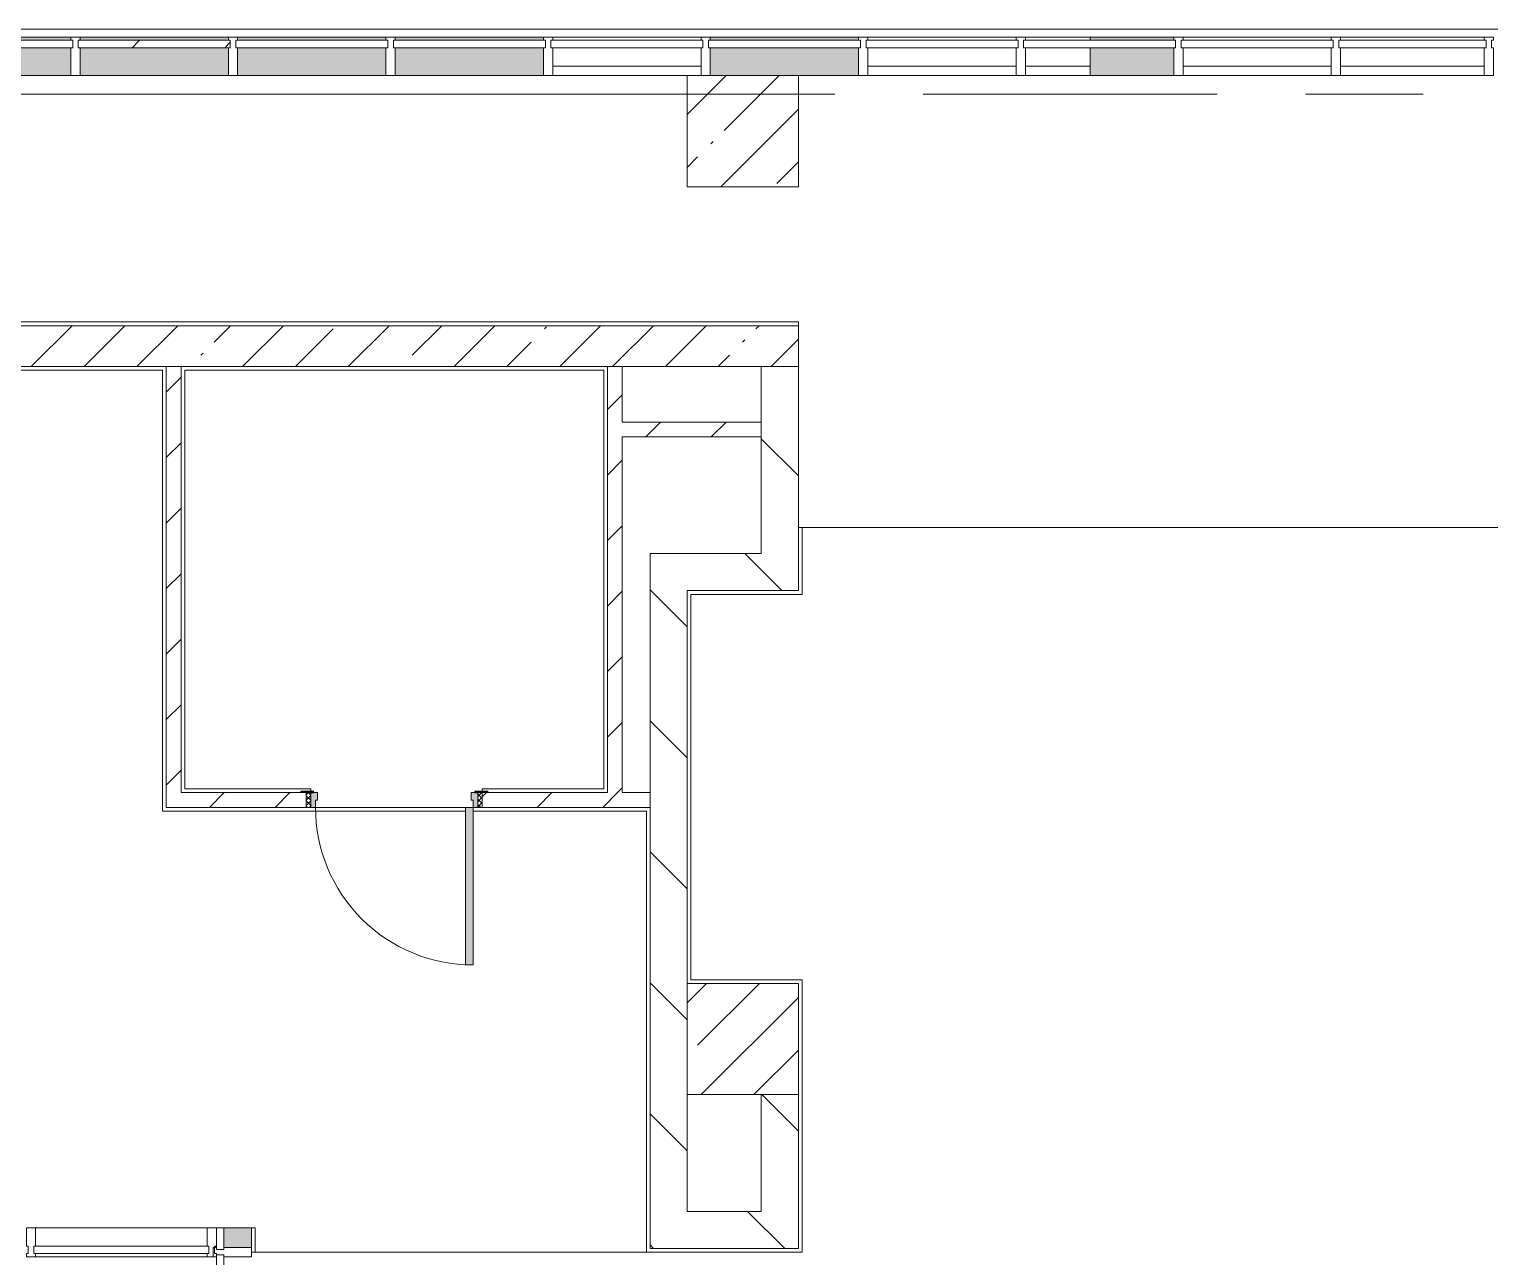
# Model space of a CAD drawing. Header units: millimetres. Extents: x 81368 to 286493, y -8553 to 29000.
# Drawn here: x 165043 to 172923, y 20725 to 27350 of the extents above; entities that cross this region are included whole.
import ezdxf

# ---------------------------------------------------------------- set-up
doc = ezdxf.new("R2010")
doc.units = ezdxf.units.MM
doc.linetypes.add('Осевая', pattern=[3175, 635, -476.25, 1587.5, -476.25])
for name, color, linetype, lineweight, true_color in [('A-DETL-GENF-7', 7, 'Continuous', 5, 0xaaaaaa), ('A-DETL-GENF-8', 7, 'Continuous', 5, 0xe2e2e2), ('A-DOOR-5', 7, 'Continuous', 5, 0xe2e2e2), ('A-DOOR-6', 7, 'Continuous', 5, 0xaaaaaa), ('A-DOOR-FRAM-4', 7, 'Continuous', 5, 0xe2e2e2), ('A-DOOR-FRAM-5', 7, 'Continuous', 5, 0xaaaaaa), ('A-FLOR-3', 7, 'Continuous', 5, 0xaaaaaa), ('A-GLAZ-CWMG-3', 7, 'Continuous', 5, 0x383e42)]:
    doc.layers.add(name, color=color, linetype=linetype, lineweight=lineweight, true_color=true_color)
for name, color, linetype, lineweight in [('A-GLAZ-CURT-1', 7, 'Continuous', 5), ('A-GLAZ-CWMG-2', 7, 'Continuous', 5), ('A-WALL', 7, 'Continuous', 9), ('A-WALL-6', 7, 'Continuous', 5), ('I-WALL-6', 7, 'Continuous', 5), ('S-COLS-1', 7, 'Continuous', 5), ('Оси', 7, 'Continuous', 9), ('Оси-2', 7, 'Осевая', 9)]:
    doc.layers.add(name, color=color, linetype=linetype, lineweight=lineweight)
pattern_1 = [(45, (159482.88, 0), (-176.7767, 176.7767), [])]
pattern_2 = [(135, (159482.9, 0), (-353.553, -353.553), [])]

# ---------------------------------------------------------------- blocks, each defined once
blk = doc.blocks.new('Системная панель - Стекло - 40мм-22856067-1_2_3_птичка')
at = {"layer": 'A-GLAZ-CURT-1'}
h = blk.add_hatch(dxfattribs=at)
h.set_pattern_fill('FP_107', color=256, style=0, pattern_type=2)
h.set_pattern_definition([(45, (-9285, -26790), (-1414.21, 1414.21), [1000, -3000]), (45, (-10285, -27290), (-1414.21, 1414.21), [3000, -1000]), (45, (-8285, -27790), (-1414.21, 1414.21), [1000, -3000])])
h.paths.add_polyline_path([(386, -40), (410, -40), (410, 0), (-410, 0), (-410, -40), (-400, -40)])
for p, q in [((410, 0), (-410, 0)), ((-410, 0), (-410, -40)), ((-410, -40), (410, -40)), ((410, -40), (410, 0))]:
    blk.add_line(p, q, dxfattribs=at)
blk = doc.blocks.new('Системная панель - Стекло - 40мм-V58-1_2_3_птичка')
at = {"layer": 'A-GLAZ-CURT-1'}
for p, q in [((410, 0), (-410, 0)), ((-410, 0), (-410, -40)), ((-410, -40), (410, -40)), ((410, -40), (410, 0))]:
    blk.add_line(p, q, dxfattribs=at)
blk = doc.blocks.new('Системная панель - Стекло - 40мм-22856068-1_2_3_птичка')
at = {"layer": 'A-GLAZ-CURT-1'}
h = blk.add_hatch(dxfattribs=at)
h.set_pattern_fill('FP_108', color=256, style=0, pattern_type=2)
h.set_pattern_definition([(45, (-11835.1, -26790), (-1414.21, 1414.21), [1000, -3000]), (45, (-12835.1, -27290), (-1414.21, 1414.21), [3000, -1000]), (45, (-10835.1, -27790), (-1414.21, 1414.21), [1000, -3000])])
h.paths.add_polyline_path([(400.1, -40), (410.1, -40), (410.1, 0), (-410.1, 0), (-410.1, -40), (-50.1, -40)])
for p, q in [((410.1, 0), (-410.1, 0)), ((-410.1, 0), (-410.1, -40)), ((-410.1, -40), (410.1, -40)), ((410.1, -40), (410.1, 0))]:
    blk.add_line(p, q, dxfattribs=at)
blk = doc.blocks.new('Системная панель - Стекло - 40мм-V59-1_2_3_птичка')
at = {"layer": 'A-GLAZ-CURT-1'}
for p, q in [((410, 0), (-410, 0)), ((-410, 0), (-410, -40)), ((-410, -40), (410, -40)), ((410, -40), (410, 0))]:
    blk.add_line(p, q, dxfattribs=at)
blk = doc.blocks.new('Системная панель - Стекло - 40мм-V60-1_2_3_птичка')
at = {"layer": 'A-GLAZ-CURT-1'}
for p, q in [((397.5, 0), (-397.5, 0)), ((-397.5, 0), (-397.5, -40)), ((397.5, -40), (397.5, 0)), ((-397.5, -40), (397.5, -40))]:
    blk.add_line(p, q, dxfattribs=at)
blk = doc.blocks.new('Прямоугольный импост - Импост структурный с накладкой - 160мм-20149069-1_2_3_птичка')
at = {"layer": 'A-GLAZ-CWMG-2'}
for p, q in [((9185, 27307), (8385, 27307)), ((9185, 27150), (8385, 27150))]:
    blk.add_line(p, q, dxfattribs=at)
blk = doc.blocks.new('Прямоугольный импост - Импост структурный с накладкой - 160мм-23251633-1_2_3_птичка')
at = {"layer": 'A-GLAZ-CWMG-2'}
for p, q in [((11285, 27307), (10935, 27307)), ((11285, 27307), (11285, 27290)), ((11285, 27250), (11285, 27150)), ((11285, 27150), (10935, 27150))]:
    blk.add_line(p, q, dxfattribs=at)
blk = doc.blocks.new('Прямоугольный импост - Импост структурный с накладкой - 190мм-23251634-1_2_3_птичка')
at = {"layer": 'A-GLAZ-CWMG-3'}
for points in [[(11735.3, 27290), (11735.3, 27307), (11285, 27307), (11285, 27290)], [(11735.3, 27100), (11735.3, 27250), (11285, 27250), (11285, 27100)]]:
    blk.add_hatch(color=256, dxfattribs=at).paths.add_polyline_path(points)
at = {"layer": 'A-GLAZ-CWMG-2'}
for p, q in [((11285, 27290), (11285, 27307)), ((11735.3, 27307), (11285, 27307)), ((11285, 27100), (11285, 27250)), ((11735.3, 27100), (11285, 27100))]:
    blk.add_line(p, q, dxfattribs=at)
blk = doc.blocks.new('Прямоугольный импост - Импост структурный с накладкой - 160мм-22794257-1_2_3_птичка')
at = {"layer": 'A-GLAZ-CWMG-2'}
for p, q in [((4935, 27307), (4160, 27307)), ((4935, 27150), (4160, 27150))]:
    blk.add_line(p, q, dxfattribs=at)
blk = doc.blocks.new('Прямоугольный импост - Импост структурный с накладкой - 190мм-20153711-1_2_3_птичка')
at = {"layer": 'A-GLAZ-CWMG-2'}
for p, q in [((-50, 40), (-50, 190)), ((-50, 190), (0, 190)), ((0, 190), (0, 40)), ((-40, 40), (-50, 40)), ((-50, -17), (-50, 0)), ((-50, 0), (-40, 0)), ((-40, 0), (-40, 40)), ((-10, 40), (-10, 0)), ((0, 40), (-10, 40)), ((-10, 0), (0, 0)), ((0, 0), (0, -17)), ((0, -17), (-50, -17))]:
    blk.add_line(p, q, dxfattribs=at)
blk = doc.blocks.new('Прямоугольный импост - Импост структурный с накладкой - 190мм-20153693-1_2_3_птичка')
at = {"layer": 'A-GLAZ-CWMG-2'}
for p, q in [((-25, 40), (-25, 190)), ((-25, 190), (25, 190)), ((25, 190), (25, 40)), ((-15, 40), (-25, 40)), ((-25, -17), (-25, 0)), ((-25, 0), (-15, 0)), ((-15, 0), (-15, 40)), ((15, 40), (15, 0)), ((25, 40), (15, 40)), ((15, 0), (25, 0)), ((25, 0), (25, -17)), ((25, -17), (-25, -17))]:
    blk.add_line(p, q, dxfattribs=at)
blk = doc.blocks.new('Прямоугольный импост - Импост структурный с накладкой - 160мм-19877844-1_2_3_птичка')
at = {"layer": 'A-GLAZ-CWMG-2'}
for p, q in [((-50, 0), (-50, 17)), ((-50, 17), (0, 17)), ((-40, 0), (-50, 0)), ((-40, -40), (-40, 0)), ((0, 0), (-10, 0)), ((-10, 0), (-10, -40)), ((0, 7), (0, 0)), ((-50, -140), (-50, -40)), ((-50, -40), (-40, -40)), ((-10, -40), (0, -40)), ((0, -40), (0, -140)), ((0, -140), (-50, -140))]:
    blk.add_line(p, q, dxfattribs=at)
blk = doc.blocks.new('Прямоугольный импост - Импост структурный с накладкой - 190мм-24242608-1_2_3_птичка')
at = {"layer": 'A-GLAZ-CWMG-3'}
for points in [[(6610, 20775), (6760, 20775), (6760, 20882), (6610, 20882)], [(6570, 20775), (6570, 20782), (6560, 20782), (6560, 20775)]]:
    blk.add_hatch(color=256, dxfattribs=at).paths.add_polyline_path(points)
at = {"layer": 'A-GLAZ-CWMG-2'}
for p in [(6610, 20882), (6760, 20775)]:
    blk.add_line(p, (6760, 20882), dxfattribs=at)
blk = doc.blocks.new('Системная панель - Стекло - 40мм-V84-1_2_3_птичка')
at = {"layer": 'A-GLAZ-CURT-1'}
for p, q in [((410, 0), (-410, 0)), ((-410, 0), (-410, -40)), ((-410, -40), (410, -40)), ((410, -40), (410, 0))]:
    blk.add_line(p, q, dxfattribs=at)
blk = doc.blocks.new('Прямоугольный импост - Импост структурный с накладкой - 190мм-23186023-1_2_3_птичка')
at = {"layer": 'A-GLAZ-CWMG-3'}
for points in [[(10035, 27290), (10035, 27307), (9235, 27307), (9235, 27290)], [(9235, 27100), (10035, 27100), (10035, 27250), (9235, 27250), (9235, 27150)]]:
    blk.add_hatch(color=256, dxfattribs=at).paths.add_polyline_path(points)
at = {"layer": 'A-GLAZ-CWMG-2'}
for p, q in [((10035, 27307), (9235, 27307)), ((10035, 27100), (9710, 27100))]:
    blk.add_line(p, q, dxfattribs=at)
blk = doc.blocks.new('Прямоугольный импост - Импост структурный с накладкой - 190мм-V85-1_2_3_птичка')
at = {"layer": 'A-GLAZ-CWMG-2'}
for p, q in [((-25, 40), (-25, 190)), ((25, 190), (25, 40)), ((-15, 40), (-25, 40)), ((-25, -17), (-25, 0)), ((-25, 0), (-15, 0)), ((-15, 0), (-15, 40)), ((15, 40), (15, 0)), ((25, 40), (15, 40)), ((15, 0), (25, 0)), ((25, 0), (25, -17)), ((25, -17), (-25, -17))]:
    blk.add_line(p, q, dxfattribs=at)
blk = doc.blocks.new('Системная панель - Стекло - 40мм-V86-1_2_3_птичка')
at = {"layer": 'A-GLAZ-CURT-1'}
for p, q in [((410, 0), (-410, 0)), ((-410, 0), (-410, -40)), ((-410, -40), (410, -40)), ((410, -40), (410, 0))]:
    blk.add_line(p, q, dxfattribs=at)
blk = doc.blocks.new('Прямоугольный импост - Импост структурный с накладкой - 190мм-V87-1_2_3_птичка')
at = {"layer": 'A-GLAZ-CWMG-3'}
for points in [[(8241.5, 27290), (8335, 27290), (8335, 27307), (7535, 27307), (7535, 27290)], [(8241.5, 27100), (8335, 27100), (8335, 27250), (7535, 27250), (7535, 27100)]]:
    blk.add_hatch(color=256, dxfattribs=at).paths.add_polyline_path(points)
at = {"layer": 'A-GLAZ-CWMG-2'}
for p, q in [((8335, 27307), (7535, 27307)), ((8335, 27100), (7535, 27100))]:
    blk.add_line(p, q, dxfattribs=at)
blk = doc.blocks.new('Системная панель - Стекло - 40мм-V123-1_2_3_птичка')
at = {"layer": 'A-GLAZ-CURT-1'}
for p, q in [((410, 0), (-410, 0)), ((-410, 0), (-410, -40)), ((-410, -40), (410, -40)), ((410, -40), (410, 0))]:
    blk.add_line(p, q, dxfattribs=at)
blk = doc.blocks.new('Системная панель - Стекло - 40мм-V124-1_2_3_птичка')
at = {"layer": 'A-GLAZ-CURT-1'}
for p, q in [((410, 0), (-410, 0)), ((-410, 0), (-410, -40)), ((-410, -40), (410, -40)), ((410, -40), (410, 0))]:
    blk.add_line(p, q, dxfattribs=at)
blk = doc.blocks.new('110_Дверь_СКБ_1Ст_Внутренняя1 - Д-8т 950x2100h_СУ-31746493-1_2_3_птичка')
at = {"layer": 'A-DOOR-5'}
h = blk.add_hatch(color=256, dxfattribs=at)
h.paths.add_polyline_path([(-412.5, 40), (-437.5, 40), (-437.5, -40), (-402.5, -40), (-402.5, 0), (-412.5, 0)])
h.paths.add_polyline_path([(437.5, 40), (437.5, 0), (427.5, 0), (427.5, -40), (462.5, -40), (462.5, 40)])
at = {"layer": 'A-DOOR-6'}
h = blk.add_hatch(dxfattribs=at)
h.set_pattern_fill('FP_8', color=256, style=0, pattern_type=2)
h.set_pattern_definition([(135, (1826.41, 104.685), (-14.14214, -14.14214), []), (225, (1826.41, 104.685), (14.14214, -14.14214), [])])
h.paths.add_polyline_path([(462.5, 40), (462.5, -40), (487.5, -40), (487.5, 40)])
at = {"layer": 'A-DOOR-FRAM-4'}
for points in [[(-412.5, 890), (-412.5, 40), (-372.5, 40), (-372.5, 890)], [(-462.5, -40), (-492.5, -40), (-492.5, -48), (-422.5, -48), (-422.5, -40), (-456.7, -40)], [(456.5, -40), (447.5, -40), (447.5, -48), (517.5, -48), (517.5, -40), (462.5, -40)]]:
    blk.add_hatch(color=256, dxfattribs=at).paths.add_polyline_path(points)
at = {"layer": 'A-DOOR-FRAM-5'}
h = blk.add_hatch(dxfattribs=at)
h.set_pattern_fill('FP_9', color=256, style=0, pattern_type=2)
h.set_pattern_definition([(45, (-296.384, 104.685), (-14.1421, 14.1421), []), (135, (-296.384, 104.685), (-14.1421, -14.1421), [])])
h.paths.add_polyline_path([(-462.5, 40), (-456.7, -40), (-437.5, -40), (-437.5, 40)])
at = {"layer": 'A-DOOR-6'}
for p, q in [((-412.5, 890), (-412.5, 40)), ((-372.5, 890), (-412.5, 890)), ((-372.5, 40), (-372.5, 890)), ((-412.5, 40), (-372.5, 40))]:
    blk.add_line(p, q, dxfattribs=at)
blk.add_arc((-412.5, 40), 850, 360, 90, dxfattribs=at)
at = {"layer": 'A-DOOR-FRAM-5'}
for p, q in [((-437.5, 40), (-462.5, 40)), ((-462.5, 40), (-462.5, -40)), ((-412.5, 40), (-437.5, 40)), ((-437.5, 40), (-437.5, -40)), ((-437.5, -40), (-437.5, 40)), ((-412.5, 0), (-412.5, 40)), ((-402.5, 0), (-412.5, 0)), ((-402.5, -40), (-402.5, 0)), ((437.5, 0), (427.5, 0)), ((427.5, 0), (427.5, -40)), ((437.5, 40), (437.5, 0)), ((462.5, 40), (437.5, 40)), ((462.5, -40), (462.5, 40)), ((487.5, 40), (462.5, 40)), ((462.5, 40), (462.5, -40)), ((487.5, -40), (487.5, 40)), ((-422.5, -40), (-492.5, -40)), ((-492.5, -40), (-492.5, -48)), ((-492.5, -48), (-422.5, -48)), ((-462.5, -40), (-437.5, -40)), ((-422.5, -39), (-437.5, -39)), ((-437.5, -39), (-437.5, -40)), ((-437.5, -40), (-402.5, -40)), ((-437.5, -40), (-422.5, -40)), ((-422.5, -40), (-422.5, -39)), ((-422.5, -48), (-422.5, -40)), ((427.5, -40), (462.5, -40)), ((462.5, -39), (447.5, -39)), ((447.5, -39), (447.5, -40)), ((447.5, -40), (462.5, -40)), ((517.5, -40), (447.5, -40)), ((447.5, -40), (447.5, -48)), ((447.5, -48), (517.5, -48)), ((462.5, -40), (462.5, -39)), ((462.5, -40), (487.5, -40)), ((517.5, -48), (517.5, -40))]:
    blk.add_line(p, q, dxfattribs=at)
blk = doc.blocks.new('Системная панель - Стекло - 40мм-31929511-1_2_3_птичка')
at = {"layer": 'A-GLAZ-CURT-1'}
for p, q in [((58.5, 40), (-58.5, 40)), ((-58.5, 40), (-58.5, 0)), ((-58.5, 0), (58.5, 0)), ((58.5, 0), (58.5, 40))]:
    blk.add_line(p, q, dxfattribs=at)
blk = doc.blocks.new('Системная панель - Стекло - 40мм-V133-1_2_3_птичка')
at = {"layer": 'A-GLAZ-CURT-1'}
h = blk.add_hatch(dxfattribs=at)
h.set_pattern_fill('FP_154', color=256, style=0, pattern_type=2)
h.set_pattern_definition([(45, (-6735, -26790), (-1414.21, 1414.21), [1000, -3000]), (45, (-7735, -27290), (-1414.21, 1414.21), [3000, -1000]), (45, (-5735, -27790), (-1414.21, 1414.21), [1000, -3000])])
h.paths.add_polyline_path([(147.5, -40), (410, -40), (410, 0), (-410, 0), (-410, -40), (-400, -40)])
for p, q in [((410, 0), (-410, 0)), ((-410, 0), (-410, -40)), ((-410, -40), (410, -40)), ((410, -40), (410, 0))]:
    blk.add_line(p, q, dxfattribs=at)
blk = doc.blocks.new('Системная панель - Стекло - 40мм-23770450-1_2_3_птичка')
at = {"layer": 'A-GLAZ-CURT-1'}
for p, q in [((472.5, 40), (-472.5, 40)), ((-472.5, 40), (-472.5, 0)), ((-472.5, 0), (472.5, 0)), ((472.5, 0), (472.5, 40))]:
    blk.add_line(p, q, dxfattribs=at)
blk = doc.blocks.new('Прямоугольный импост - Импост структурный с накладкой - 160мм-23770448-1_2_3_птичка')
at = {"layer": 'A-GLAZ-CWMG-2'}
for p, q in [((6520, 20882), (5595, 20882)), ((6520, 20725), (5595, 20725))]:
    blk.add_line(p, q, dxfattribs=at)
blk = doc.blocks.new('Прямоугольный импост - Импост структурный с накладкой - 160мм-19877843-1_2_3_птичка')
at = {"layer": 'A-GLAZ-CWMG-2'}
for p, q in [((-25, 0), (-25, 17)), ((-25, 17), (25, 17)), ((-15, 0), (-25, 0)), ((-15, -40), (-15, 0)), ((25, 0), (15, 0)), ((15, 0), (15, -40)), ((25, 17), (25, 0)), ((-25, -140), (-25, -40)), ((-25, -40), (-15, -40)), ((15, -40), (25, -40)), ((25, -40), (25, -140)), ((25, -140), (-25, -140))]:
    blk.add_line(p, q, dxfattribs=at)
blk = doc.blocks.new('BSC_Колонна _Прямоугольная - 600х600-V140-1_2_3_птичка')
at = {"layer": 'S-COLS-1'}
h = blk.add_hatch(dxfattribs=at)
h.set_pattern_fill('FP_161', color=256, style=0, pattern_type=2)
h.set_pattern_definition([(45, (-9410, -26800), (-285.123, 285.123), []), (45, (-9124.88, -26800), (-285.123, 285.123), [504.031, -100.806, 16.764, -84.042])])
h.paths.add_polyline_path([(300, -300), (300, 300), (-300, 300), (-300, -300)])
for p, q in [((300, 300), (-300, 300)), ((-300, 300), (-300, -300)), ((300, -300), (300, 300)), ((-300, -300), (300, -300))]:
    blk.add_line(p, q, dxfattribs=at)
blk = doc.blocks.new('Прямоугольный импост - Импост структурный с накладкой - 190мм-V147-1_2_3_птичка')
at = {"layer": 'A-GLAZ-CWMG-2'}
for p, q in [((-25, 0), (-25, 17)), ((-25, 17), (25, 17)), ((-15, 0), (-25, 0)), ((-15, -40), (-15, 0)), ((25, 17), (25, 0)), ((-25, -190), (-25, -40)), ((-25, -40), (-15, -40)), ((25, -40), (25, -190)), ((25, -190), (-25, -190))]:
    blk.add_line(p, q, dxfattribs=at)
blk = doc.blocks.new('Дверь_Витражная_остекление_ - ДВН_ДАО_Главный вход_1800 в свету 3-32257949-1_2_3_птичка')
at = {"layer": 'A-DETL-GENF-8'}
for points in [[(-707, -109.5), (-707, -17), (-752, -17), (-752, -504), (-707, -504), (-707, -135.7)], [(860, -187.5), (860, -17), (815, -17), (815, -1000), (860, -1000)]]:
    blk.add_hatch(color=256, dxfattribs=at).paths.add_polyline_path(points)
at = {"layer": 'A-DETL-GENF-7'}
for p, q in [((-752, -504), (-752, -17)), ((-752, -17), (-752, -504)), ((-707, -504), (-707, -17)), ((-707, -504), (-707, -17)), ((815, -1000), (815, -17)), ((815, -17), (815, -1000)), ((860, -1000), (860, -17)), ((860, -1000), (860, -17)), ((-752, -80), (-707, -80)), ((-742, -424), (-742, -80)), ((-698, -424), (-698, -80)), ((806, -920), (806, -80)), ((860, -80), (815, -80)), ((850, -920), (850, -80)), ((-752, -424), (-707, -424)), ((-752, -504), (-707, -504)), ((-752, -504), (-707, -504)), ((860, -920), (815, -920)), ((860, -1000), (815, -1000)), ((815, -1000), (860, -1000))]:
    blk.add_line(p, q, dxfattribs=at)
at = {"layer": 'A-DOOR-6'}
for p, q in [((-860, 40), (-752, 40)), ((-860, 0), (-860, 40)), ((-752, 40), (-752, 0)), ((752, 40), (860, 40)), ((752, 0), (752, 40)), ((860, 40), (860, 0)), ((-752, 0), (-860, 0)), ((-752, -504), (-752, -17)), ((860, 0), (752, 0)), ((752, -1000), (752, -17))]:
    blk.add_line(p, q, dxfattribs=at)
for centre, radius, start, end in [((-752, 0), 504, 270, 358.01682), ((752, 0), 1000, 180.98524, 270)]:
    blk.add_arc(centre, radius, start, end, dxfattribs=at)
blk = doc.blocks.new('BSC_Колонна _Прямоугольная - 600х600-23998051-1_2_3_птичка')
at = {"layer": 'S-COLS-1'}
h = blk.add_hatch(dxfattribs=at)
h.set_pattern_fill('FP_180', color=256, style=0, pattern_type=2)
h.set_pattern_definition([(45, (-9410, -21900), (-285.123, 285.123), []), (45, (-9124.88, -21900), (-285.123, 285.123), [504.031, -100.806, 16.764, -84.042])])
h.paths.add_polyline_path([(300, -300), (300, 300), (-300, 300), (-300, -300), (2.1, -300)])
for p, q in [((300, 300), (-300, 300)), ((-300, 300), (-300, -300)), ((300, -300), (300, 300)), ((-300, -300), (300, -300))]:
    blk.add_line(p, q, dxfattribs=at)

msp = doc.modelspace()

# ---------------------------------------------------------------- hatches: boundary and pattern name
at = {"layer": 'I-WALL-6'}
h = msp.add_hatch(dxfattribs=at)
h.set_pattern_fill('FP_69', color=256, style=0, pattern_type=2)
h.set_pattern_definition([(45, (159482.88, 0), (-285.123, 285.123), []), (45, (159768, 0), (-285.123, 285.123), [504.031, -100.806, 16.764, -84.042])])
h.paths.add_polyline_path([(164162.9, 25530), (169192.9, 25530), (169192.9, 25750), (163542.9, 25750), (163542.9, 25530), (164092.3, 25530)])
h = msp.add_hatch(dxfattribs=at)
h.set_pattern_fill('FP_105', color=256, style=0, pattern_type=2)
h.set_pattern_definition(pattern_1)
h.paths.add_polyline_path([(165798, 23150), (165862.9, 23150), (165862.9, 25530), (165782.9, 25530), (165782.9, 23150)])
h = msp.add_hatch(dxfattribs=at)
h.set_pattern_fill('FP_105', color=256, style=0, pattern_type=2)
h.set_pattern_definition(pattern_1)
h.paths.add_polyline_path([(168242.9, 23230), (168242.9, 25530), (168162.9, 25530), (168162.9, 23230)])
h = msp.add_hatch(dxfattribs=at)
h.set_pattern_fill('FP_99', color=256, style=0, pattern_type=2)
h.set_pattern_definition(pattern_2)
h.paths.add_polyline_path([(169192.9, 24520), (169192.9, 25530), (168992.9, 25530), (168992.9, 24520)])
h = msp.add_hatch(dxfattribs=at)
h.set_pattern_fill('FP_105', color=256, style=0, pattern_type=2)
h.set_pattern_definition(pattern_1)
h.paths.add_polyline_path([(168992.9, 25150), (168992.9, 25230), (168242.9, 25230), (168242.9, 25150), (168939.5, 25150)])
h = msp.add_hatch(dxfattribs=at)
h.set_pattern_fill('FP_99', color=256, style=0, pattern_type=2)
h.set_pattern_definition(pattern_2)
h.paths.add_polyline_path([(168392.9, 23150), (168592.9, 23150), (168592.9, 24520), (168392.9, 24520), (168392.9, 23230)])
h = msp.add_hatch(dxfattribs=at)
h.set_pattern_fill('FP_99', color=256, style=0, pattern_type=2)
h.set_pattern_definition(pattern_2)
h.paths.add_polyline_path([(168992.9, 24320), (169192.9, 24320), (169192.9, 24520), (168592.9, 24520), (168592.9, 24320), (168612.9, 24320)])
h = msp.add_hatch(dxfattribs=at)
h.set_pattern_fill('FP_105', color=256, style=0, pattern_type=2)
h.set_pattern_definition(pattern_1)
h.paths.add_polyline_path([(168142.9, 23150), (168392.9, 23150), (168392.9, 23230), (167487.9, 23230), (167487.9, 23150), (167724.4, 23150)])
h.paths.add_polyline_path([(165862.9, 23150), (166537.9, 23150), (166537.9, 23230), (165862.9, 23230), (165862.9, 23186.9)])
h = msp.add_hatch(dxfattribs=at)
h.set_pattern_fill('FP_99', color=256, style=0, pattern_type=2)
h.set_pattern_definition(pattern_2)
h.paths.add_polyline_path([(168392.9, 20970), (168592.9, 20970), (168592.9, 23150), (168392.9, 23150), (168392.9, 20980.8)])
h = msp.add_hatch(dxfattribs=at)
h.set_pattern_fill('FP_99', color=256, style=0, pattern_type=2)
h.set_pattern_definition(pattern_2)
h.paths.add_polyline_path([(169192.9, 20970), (169192.9, 21600), (168992.9, 21600), (168992.9, 20970)])
h = msp.add_hatch(dxfattribs=at)
h.set_pattern_fill('FP_99', color=256, style=0, pattern_type=2)
h.set_pattern_definition(pattern_2)
h.paths.add_polyline_path([(169185.8, 20770), (169192.9, 20770), (169192.9, 20970), (168392.9, 20970), (168392.9, 20770), (168592.9, 20770)])

# ---------------------------------------------------------------- linework, layer by layer
at = {"layer": 'A-FLOR-3'}
for p, q in [((168592.9, 27100), (167867.9, 27100)), ((170367.9, 27100), (169567.9, 27100)), ((170767.9, 27100), (170417.9, 27100)), ((172068.1, 27100), (171268.1, 27100)), ((172893.1, 27100), (172118.1, 27100)), ((163544, 25770), (169192.9, 25770)), ((169192.9, 25770), (169192.9, 25750)), ((165762.9, 25510), (163544, 25510)), ((165762.9, 23130), (165762.9, 25510)), ((168142.9, 25510), (165882.9, 25510)), ((165882.9, 25510), (165882.9, 23250)), ((168142.9, 23250), (168142.9, 25510)), ((169192.9, 24660), (173831.7, 24660)), ((169213.9, 24660), (169213.9, 24299)), ((169213.9, 24299), (168612.9, 24299)), ((168612.9, 24299), (168612.9, 22220)), ((165882.9, 23250), (166562.9, 23250)), ((166562.9, 23250), (166562.9, 23238)), ((167487.9, 23238), (167487.9, 23250)), ((167487.9, 23250), (168142.9, 23250)), ((167397.9, 23130), (165762.9, 23130)), ((166587.9, 23150), (167397.9, 23150)), ((168372.9, 23130), (167437.9, 23130)), ((168372.9, 20750), (168372.9, 23130)), ((168612.9, 22220), (169212.9, 22220)), ((169212.9, 22220), (169212.9, 20750)), ((166242.9, 20882), (166262.9, 20882)), ((166262.9, 20882), (166262.9, 20750)), ((169212.9, 20750), (166242.9, 20750))]:
    msp.add_line(p, q, dxfattribs=at)
at = {"layer": 'A-WALL'}
for p, q in [((165862.9, 25530), (165782.9, 25530)), ((168242.9, 25530), (168162.9, 25530)), ((169192.9, 25530), (168992.9, 25530)), ((168992.9, 25150), (168992.9, 25230)), ((168392.9, 23150), (168392.9, 23230))]:
    msp.add_line(p, q, dxfattribs=at)
at = {"layer": 'A-WALL-6'}
msp.add_line((163542.9, 27350), (177293.1, 27350), dxfattribs=at)
at = {"layer": 'I-WALL-6'}
for p, q in [((169192.9, 25750), (163542.9, 25750)), ((169192.9, 24320), (169192.9, 25750)), ((163542.9, 25530), (165782.9, 25530)), ((165782.9, 25530), (165782.9, 23150)), ((165862.9, 23230), (165862.9, 25530)), ((165862.9, 25530), (168162.9, 25530)), ((168162.9, 25530), (168162.9, 23230)), ((168242.9, 25530), (168992.9, 25530)), ((168242.9, 25230), (168242.9, 25530)), ((168992.9, 25530), (168992.9, 25230)), ((168992.9, 25230), (168242.9, 25230)), ((168242.9, 23230), (168242.9, 25150)), ((168242.9, 25150), (168992.9, 25150)), ((168992.9, 25150), (168992.9, 24520)), ((168392.9, 24520), (168392.9, 23230)), ((168992.9, 24520), (168392.9, 24520)), ((168592.9, 22200), (168592.9, 24320)), ((168592.9, 24320), (169192.9, 24320)), ((166507.9, 23230), (165862.9, 23230)), ((168162.9, 23230), (167517.9, 23230)), ((168392.9, 23230), (168242.9, 23230)), ((165782.9, 23150), (166537.9, 23150)), ((167487.9, 23150), (168392.9, 23150)), ((168392.9, 23150), (168392.9, 20770)), ((168592.9, 20970), (168592.9, 21600)), ((168992.9, 21600), (168992.9, 20970)), ((169192.9, 20770), (169192.9, 21600)), ((168992.9, 20970), (168592.9, 20970)), ((168392.9, 20770), (169192.9, 20770))]:
    msp.add_line(p, q, dxfattribs=at)
at = {"layer": 'Оси'}
msp.add_line((156254.1, 27000), (168754.1, 27000), dxfattribs=at)
at = {"layer": 'Оси-2'}
msp.add_line((168754.1, 27000), (180773.4, 27000), dxfattribs=at)

# ---------------------------------------------------------------- block references
at = {"layer": 'A-DOOR-6'}
for name, p, rotation in [('110_Дверь_СКБ_1Ст_Внутренняя1 - Д-8т 950x2100h_СУ-31746493-1_2_3_птичка', (167025.4, 23190), 180), ('Дверь_Витражная_остекление_ - ДВН_ДАО_Главный вход_1800 в свету 3-32257949-1_2_3_птичка', (166052.9, 19875), 269.9999999999999)]:
    msp.add_blockref(name, p, dxfattribs=dict(at, rotation=rotation))
at = {"layer": 'A-GLAZ-CURT-1'}
for name, p in [('Системная панель - Стекло - 40мм-V124-1_2_3_птичка', (164867.9, 27290)), ('Системная панель - Стекло - 40мм-V133-1_2_3_птичка', (165717.9, 27290)), ('Системная панель - Стекло - 40мм-V123-1_2_3_птичка', (166567.9, 27290)), ('Системная панель - Стекло - 40мм-V86-1_2_3_птичка', (167417.9, 27290)), ('Системная панель - Стекло - 40мм-22856067-1_2_3_птичка', (168267.9, 27290)), ('Системная панель - Стекло - 40мм-V84-1_2_3_птичка', (169117.9, 27290)), ('Системная панель - Стекло - 40мм-V58-1_2_3_птичка', (169967.9, 27290)), ('Системная панель - Стекло - 40мм-22856068-1_2_3_птичка', (170818, 27290)), ('Системная панель - Стекло - 40мм-V59-1_2_3_птичка', (171668.1, 27290)), ('Системная панель - Стекло - 40мм-V60-1_2_3_птичка', (172505.6, 27290)), ('Системная панель - Стекло - 40мм-23770450-1_2_3_птичка', (165540.4, 20742))]:
    msp.add_blockref(name, p, dxfattribs=at)
at = {"layer": 'A-GLAZ-CURT-1', "rotation": 269.9999999999999}
msp.add_blockref('Системная панель - Стекло - 40мм-31929511-1_2_3_птичка', (166052.9, 20823.5), dxfattribs=at)
at = {"layer": 'A-GLAZ-CWMG-2'}
for name, p in [('Прямоугольный импост - Импост структурный с накладкой - 190мм-V87-1_2_3_птичка', (156932.9, 0)), ('Прямоугольный импост - Импост структурный с накладкой - 190мм-V87-1_2_3_птичка', (157782.9, 0)), ('Прямоугольный импост - Импост структурный с накладкой - 190мм-V87-1_2_3_птичка', (158632.9, 0)), ('Прямоугольный импост - Импост структурный с накладкой - 190мм-V87-1_2_3_птичка', (159482.9, 0)), ('Прямоугольный импост - Импост структурный с накладкой - 160мм-20149069-1_2_3_птичка', (159482.9, 0)), ('Прямоугольный импост - Импост структурный с накладкой - 190мм-23186023-1_2_3_птичка', (159482.9, 0)), ('Прямоугольный импост - Импост структурный с накладкой - 160мм-20149069-1_2_3_птичка', (161182.9, 0)), ('Прямоугольный импост - Импост структурный с накладкой - 160мм-23251633-1_2_3_птичка', (159482.9, 0)), ('Прямоугольный импост - Импост структурный с накладкой - 190мм-23251634-1_2_3_птичка', (159482.9, 0)), ('Прямоугольный импост - Импост структурный с накладкой - 160мм-20149069-1_2_3_птичка', (162883.1, 0)), ('Прямоугольный импост - Импост структурный с накладкой - 160мм-22794257-1_2_3_птичка', (167958.1, 0)), ('Прямоугольный импост - Импост структурный с накладкой - 160мм-23770448-1_2_3_птичка', (159482.9, 0)), ('Прямоугольный импост - Импост структурный с накладкой - 190мм-24242608-1_2_3_птичка', (159482.9, 0))]:
    msp.add_blockref(name, p, dxfattribs=at)
at = {"layer": 'A-GLAZ-CWMG-2', "extrusion": (0, 0, -1)}
for name, p, rotation in [('Прямоугольный импост - Импост структурный с накладкой - 190мм-20153693-1_2_3_птичка', (-165292.9, 27290), 180), ('Прямоугольный импост - Импост структурный с накладкой - 190мм-20153693-1_2_3_птичка', (-166142.9, 27290), 180), ('Прямоугольный импост - Импост структурный с накладкой - 190мм-20153693-1_2_3_птичка', (-166992.9, 27290), 180), ('Прямоугольный импост - Импост структурный с накладкой - 190мм-20153693-1_2_3_птичка', (-167842.9, 27290), 180), ('Прямоугольный импост - Импост структурный с накладкой - 190мм-V85-1_2_3_птичка', (-168692.9, 27290), 180), ('Прямоугольный импост - Импост структурный с накладкой - 190мм-20153693-1_2_3_птичка', (-169542.9, 27290), 180), ('Прямоугольный импост - Импост структурный с накладкой - 190мм-20153693-1_2_3_птичка', (-170392.9, 27290), 180), ('Прямоугольный импост - Импост структурный с накладкой - 190мм-20153693-1_2_3_птичка', (-171243.1, 27290), 180), ('Прямоугольный импост - Импост структурный с накладкой - 190мм-20153693-1_2_3_птичка', (-172093.1, 27290), 180), ('Прямоугольный импост - Импост структурный с накладкой - 190мм-20153711-1_2_3_птичка', (-172943.1, 27290), 180), ('Прямоугольный импост - Импост структурный с накладкой - 160мм-19877843-1_2_3_птичка', (-165052.9, 20742), 180), ('Прямоугольный импост - Импост структурный с накладкой - 160мм-19877844-1_2_3_птичка', (-166052.9, 20742), 180), ('Прямоугольный импост - Импост структурный с накладкой - 190мм-V147-1_2_3_птичка', (-166052.9, 20750), 270.0000000000001)]:
    msp.add_blockref(name, p, dxfattribs=dict(at, rotation=rotation))
at = {"layer": 'S-COLS-1'}
for name, p in [('BSC_Колонна _Прямоугольная - 600х600-V140-1_2_3_птичка', (168892.9, 26800)), ('BSC_Колонна _Прямоугольная - 600х600-23998051-1_2_3_птичка', (168892.9, 21900))]:
    msp.add_blockref(name, p, dxfattribs=at)

doc.saveas('drawing.dxf')
